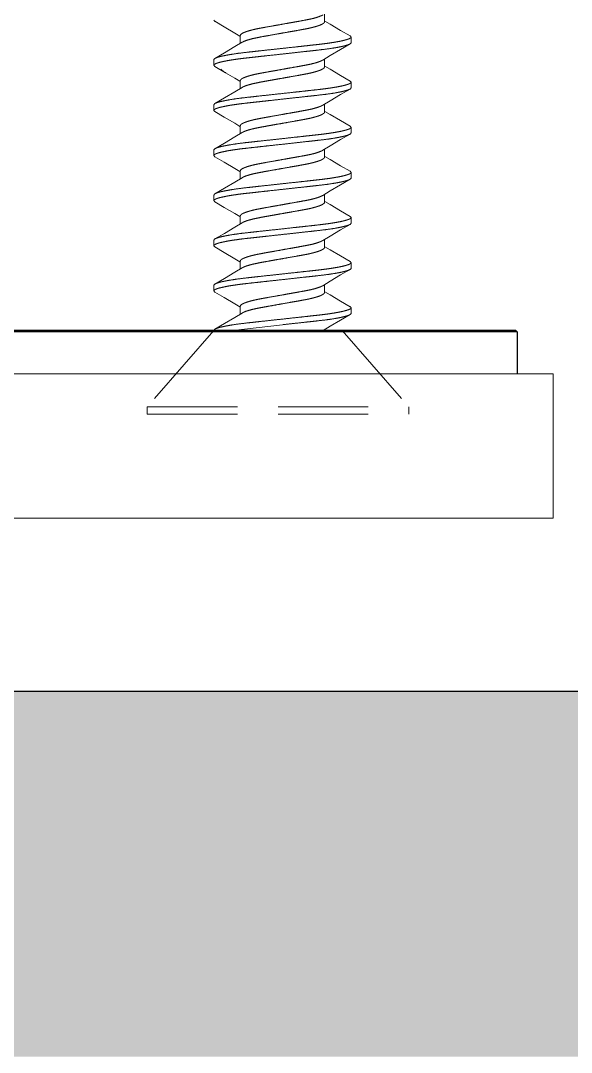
# Model space of a CAD drawing. Header units: inches. Extents: x 8 to 28, y 6.3 to 13.5.
# Drawn here: x 8.774 to 9.536, y 10.616 to 12.045 of the extents above; entities that cross this region are included whole.
import ezdxf

# ---------------------------------------------------------------- set-up
doc = ezdxf.new("R2010")
doc.units = ezdxf.units.IN
doc.header["$MEASUREMENT"] = 0
doc.linetypes.add('HIDDEN2', pattern=[0.1875, 0.125, -0.0625])
for name, color, linetype, lineweight in [('FABRIC-ROLL', 7, 'Continuous', 30), ('SHADE-BRACKET', 7, 'Continuous', 30), ('SUB-BRACKET', 7, 'Continuous', 18), ('SUB-BRACKET_HARDWARE', 7, 'HIDDEN2', 5)]:
    doc.layers.add(name, color=color, linetype=linetype, lineweight=lineweight)

# ---------------------------------------------------------------- blocks, each defined once
blk = doc.blocks.new('FABRIC-ROLL-085585')
at = {"layer": 'FABRIC-ROLL', "transparency": 33554559, "extrusion": (0, 0, -1)}
h = blk.add_hatch(color=254, dxfattribs=at)
h.paths.add_polyline_path([(-21.4996, -1.128), (-21.4996, -1.6339), (-2.4996, -1.6339), (-2.4996, -1.128)])
h.paths.add_polyline_path([(-21.4996, 1.3425), (-21.4996, 0.8366), (-2.4996, 0.8366), (-2.4996, 1.3425)])
at = {"layer": 'FABRIC-ROLL'}
blk.add_line((21.4996, 1.3425), (2.4996, 1.3425), dxfattribs=at)
at = {"layer": 'FABRIC-ROLL', "extrusion": (0, 0, -1)}
blk.add_line((21.4996, 1.3425), (2.4996, 1.3425), dxfattribs=at)
blk = doc.blocks.new('SHADE-BRACKET-085585')
at = {"layer": 'SHADE-BRACKET', "linetype": 'Continuous'}
for p, q in [((9.4592, 11.6162), (8.21, 11.6162)), ((9.4612, 11.6142), (8.2118, 11.6142)), ((9.4592, 11.6162), (9.4612, 11.6142)), ((9.4612, 11.6142), (9.4612, 11.5562))]:
    blk.add_line(p, q, dxfattribs=at)
blk = doc.blocks.new('SUB-BRACKET-085585')
at = {"layer": 'SUB-BRACKET', "linetype": 'Continuous'}
for p, q in [((9.5112, 11.5562), (8.2112, 11.5562)), ((9.5112, 11.5562), (9.5112, 11.3562)), ((8.2112, 11.3562), (9.5112, 11.3562))]:
    blk.add_line(p, q, dxfattribs=at)
blk = doc.blocks.new('ROLL-085585')
at = {"layer": 'FABRIC-ROLL'}
blk.add_blockref('FABRIC-ROLL-085585', (0, 0), dxfattribs=at)
at = {"layer": 'SUB-BRACKET_HARDWARE'}
for name in ['SHADE-BRACKET-085585', 'SUB-BRACKET-085585']:
    blk.add_blockref(name, (-6.0352, -9.7737), dxfattribs=at)
blk = doc.blocks.new('SCREW2-085585')
at = {"layer": 'SUB-BRACKET_HARDWARE'}
for p, q in [((9.1945, 12.0548), (9.1945, 12.0438)), ((9.0412, 12.0461), (9.0426, 12.0444)), ((9.0426, 12.0445), (9.0556, 12.0368)), ((9.0556, 12.0368), (9.0701, 12.0282)), ((9.2021, 12.0406), (9.1951, 12.0448)), ((9.2166, 12.032), (9.2021, 12.0406)), ((9.0701, 12.0282), (9.0774, 12.0239)), ((9.0779, 12.0249), (9.0779, 12.0139)), ((9.2298, 12.0242), (9.2166, 12.032)), ((9.2312, 12.0226), (9.2298, 12.0243)), ((9.2312, 12.0148), (9.2312, 12.0226)), ((9.0704, 12.0094), (9.0559, 12.0008)), ((9.0804, 12.0154), (9.0704, 12.0094)), ((9.2023, 11.997), (9.2168, 12.0056)), ((9.2168, 12.0056), (9.2298, 12.0132)), ((9.2312, 12.0148), (9.2298, 12.0132)), ((9.0412, 11.9914), (9.0426, 11.993)), ((9.0412, 11.9914), (9.0412, 11.9836)), ((9.0559, 12.0008), (9.0426, 11.993)), ((9.192, 11.9908), (9.2023, 11.997)), ((9.1945, 11.9923), (9.1945, 11.9813)), ((9.0412, 11.9836), (9.0426, 11.9819)), ((9.0426, 11.982), (9.0574, 11.9733)), ((9.0507, 11.9781), (9.0552, 11.9746)), ((9.2021, 11.9781), (9.1951, 11.9823)), ((9.2166, 11.9695), (9.2021, 11.9781)), ((9.0574, 11.9733), (9.0578, 11.974)), ((9.0574, 11.9733), (9.0701, 11.9657)), ((9.0701, 11.9657), (9.0774, 11.9614)), ((9.2298, 11.9617), (9.2166, 11.9695)), ((9.0804, 11.9529), (9.0704, 11.9469)), ((9.0779, 11.9624), (9.0779, 11.9514)), ((9.2168, 11.9431), (9.2298, 11.9507)), ((9.2312, 11.9601), (9.2298, 11.9618)), ((9.2312, 11.9523), (9.2298, 11.9507)), ((9.2312, 11.9523), (9.2312, 11.9601)), ((9.0559, 11.9383), (9.0426, 11.9305)), ((9.0704, 11.9469), (9.0559, 11.9383)), ((9.192, 11.9283), (9.2023, 11.9345)), ((9.2023, 11.9345), (9.2168, 11.9431)), ((9.0412, 11.9289), (9.0426, 11.9305)), ((9.0412, 11.9289), (9.0412, 11.9211)), ((9.0412, 11.9211), (9.0426, 11.9194)), ((9.1945, 11.9298), (9.1945, 11.9188)), ((9.2021, 11.9156), (9.1951, 11.9198)), ((9.0426, 11.9195), (9.0556, 11.9118)), ((9.0556, 11.9118), (9.0701, 11.9032)), ((9.2166, 11.907), (9.2021, 11.9156)), ((9.2298, 11.8992), (9.2166, 11.907)), ((9.0701, 11.9032), (9.0774, 11.8989)), ((9.0779, 11.8999), (9.0779, 11.8889)), ((9.2312, 11.8976), (9.2298, 11.8993)), ((9.2312, 11.8898), (9.2312, 11.8976)), ((9.0704, 11.8844), (9.0559, 11.8758)), ((9.0804, 11.8904), (9.0704, 11.8844)), ((9.2023, 11.872), (9.2168, 11.8806)), ((9.2168, 11.8806), (9.2298, 11.8882)), ((9.2312, 11.8898), (9.2298, 11.8882)), ((9.0412, 11.8664), (9.0426, 11.868)), ((9.0412, 11.8664), (9.0412, 11.8586)), ((9.0559, 11.8758), (9.0426, 11.868)), ((9.192, 11.8658), (9.2023, 11.872)), ((9.1945, 11.8673), (9.1945, 11.8563)), ((9.0412, 11.8586), (9.0426, 11.8569)), ((9.0426, 11.857), (9.0556, 11.8493)), ((9.0556, 11.8493), (9.0701, 11.8407)), ((9.2021, 11.8531), (9.1951, 11.8573)), ((9.2166, 11.8445), (9.2021, 11.8531)), ((9.0701, 11.8407), (9.0774, 11.8364)), ((9.0779, 11.8374), (9.0779, 11.8264)), ((9.2298, 11.8367), (9.2166, 11.8445)), ((9.2312, 11.8351), (9.2298, 11.8368)), ((9.2312, 11.8273), (9.2312, 11.8351)), ((9.0704, 11.8219), (9.0559, 11.8133)), ((9.0804, 11.8279), (9.0704, 11.8219)), ((9.2168, 11.8181), (9.2298, 11.8257)), ((9.2312, 11.8273), (9.2298, 11.8257)), ((9.0412, 11.8039), (9.0426, 11.8055)), ((9.0559, 11.8133), (9.0426, 11.8055)), ((9.192, 11.8033), (9.2023, 11.8095)), ((9.2023, 11.8095), (9.2168, 11.8181)), ((9.0412, 11.8039), (9.0412, 11.7961)), ((9.0412, 11.7961), (9.0426, 11.7944)), ((9.0426, 11.7945), (9.0556, 11.7868)), ((9.1945, 11.8048), (9.1945, 11.7938)), ((9.2021, 11.7906), (9.1951, 11.7948)), ((9.0556, 11.7868), (9.0701, 11.7782)), ((9.0701, 11.7782), (9.0774, 11.7739)), ((9.2166, 11.782), (9.2021, 11.7906)), ((9.2298, 11.7742), (9.2166, 11.782)), ((9.0804, 11.7654), (9.0704, 11.7594)), ((9.0779, 11.7749), (9.0779, 11.7639)), ((9.2168, 11.7556), (9.2298, 11.7632)), ((9.2312, 11.7726), (9.2298, 11.7743)), ((9.2312, 11.7648), (9.2298, 11.7632)), ((9.2312, 11.7648), (9.2312, 11.7726)), ((9.0559, 11.7508), (9.0426, 11.743)), ((9.0704, 11.7594), (9.0559, 11.7508)), ((9.2023, 11.747), (9.2168, 11.7556)), ((9.0412, 11.7414), (9.0426, 11.743)), ((9.0412, 11.7414), (9.0412, 11.7336)), ((9.192, 11.7408), (9.2023, 11.747)), ((9.1945, 11.7423), (9.1945, 11.7313)), ((9.0412, 11.7336), (9.0426, 11.7319)), ((9.0426, 11.732), (9.0556, 11.7243)), ((9.0556, 11.7243), (9.0701, 11.7157)), ((9.2021, 11.7281), (9.1951, 11.7323)), ((9.2166, 11.7195), (9.2021, 11.7281)), ((9.2298, 11.7117), (9.2166, 11.7195)), ((9.0701, 11.7157), (9.0774, 11.7114)), ((9.0779, 11.7124), (9.0779, 11.7014)), ((9.2312, 11.7101), (9.2298, 11.7118)), ((9.2312, 11.7023), (9.2312, 11.7101)), ((9.0704, 11.6969), (9.0559, 11.6883)), ((9.0804, 11.7029), (9.0704, 11.6969)), ((9.2023, 11.6845), (9.2168, 11.6931)), ((9.2168, 11.6931), (9.2298, 11.7007)), ((9.2312, 11.7023), (9.2298, 11.7007)), ((9.0412, 11.6789), (9.0426, 11.6805)), ((9.0412, 11.6789), (9.0412, 11.6711)), ((9.0559, 11.6883), (9.0426, 11.6805)), ((9.192, 11.6783), (9.2023, 11.6845)), ((9.1945, 11.6798), (9.1945, 11.6688)), ((9.0412, 11.6711), (9.0426, 11.6694)), ((9.0426, 11.6695), (9.0556, 11.6618)), ((9.2021, 11.6656), (9.1951, 11.6698)), ((9.2166, 11.657), (9.2021, 11.6656)), ((9.0556, 11.6618), (9.0701, 11.6532)), ((9.0701, 11.6532), (9.0774, 11.6489)), ((9.0779, 11.6499), (9.0779, 11.6389)), ((9.2298, 11.6492), (9.2166, 11.657)), ((9.2312, 11.6476), (9.2298, 11.6493)), ((9.0704, 11.6344), (9.0559, 11.6258)), ((9.0804, 11.6404), (9.0704, 11.6344)), ((9.2168, 11.6306), (9.2298, 11.6382)), ((9.2312, 11.6398), (9.2298, 11.6382)), ((9.2312, 11.6398), (9.2312, 11.6476)), ((9.0559, 11.6258), (9.0426, 11.618)), ((9.1362, 11.6242), (9.0675, 11.6163)), ((9.1927, 11.6162), (9.2023, 11.622)), ((9.2023, 11.622), (9.2168, 11.6306)), ((9.0412, 11.6164), (8.9491, 11.5104)), ((9.0412, 11.6164), (9.0426, 11.618)), ((9.1945, 11.6173), (9.1945, 11.6162)), ((9.2189, 11.6164), (9.3111, 11.5104)), ((8.9491, 11.5104), (9.1301, 11.5104)), ((8.9491, 11.5104), (8.9491, 11.5004)), ((9.1301, 11.5104), (9.3111, 11.5104)), ((9.3111, 11.5104), (9.3111, 11.5004)), ((8.9491, 11.5004), (9.1301, 11.5004)), ((9.1301, 11.5004), (9.3111, 11.5004))]:
    blk.add_line(p, q, dxfattribs=at)
for points, knots in [([(9.1362, 12.0405), (9.1393, 12.0411), (9.1454, 12.0422), (9.1544, 12.0437), (9.1629, 12.0453), (9.1707, 12.0467), (9.1777, 12.0482), (9.1836, 12.0498), (9.1877, 12.0513), (9.1904, 12.0524), (9.1915, 12.053), (9.192, 12.0533)], [0, 0, 0, 0, 0.163751, 0.323578, 0.475301, 0.615268, 0.740207, 0.847348, 0.934421, 0.969943, 1, 1, 1, 1]), ([(9.0779, 12.0249), (9.0779, 12.0256), (9.0787, 12.0265), (9.0797, 12.0273), (9.0808, 12.028), (9.0825, 12.0288), (9.085, 12.0298), (9.0879, 12.0308), (9.0913, 12.0318), (9.0951, 12.0328), (9.0993, 12.0338), (9.1039, 12.0347), (9.1088, 12.0356), (9.1158, 12.0369), (9.125, 12.0385), (9.1324, 12.0398), (9.1362, 12.0405)], [0, 0, 0, 0, 0.0355, 0.048476, 0.063327, 0.09879, 0.141984, 0.19273, 0.250683, 0.315414, 0.386374, 0.462977, 0.544561, 0.6304, 0.811708, 1, 1, 1, 1]), ([(9.1945, 12.0438), (9.1945, 12.0431), (9.1937, 12.0422), (9.1927, 12.0415), (9.1916, 12.0408), (9.1899, 12.0399), (9.1875, 12.0389), (9.1845, 12.0379), (9.1811, 12.0369), (9.1773, 12.0359), (9.1731, 12.0349), (9.1685, 12.034), (9.1636, 12.0331), (9.1566, 12.0318), (9.1474, 12.0302), (9.14, 12.0289), (9.1362, 12.0282)], [0, 0, 0, 0, 0.035498, 0.048473, 0.063325, 0.098788, 0.141982, 0.192728, 0.250682, 0.315413, 0.386372, 0.462975, 0.54456, 0.630399, 0.811708, 1, 1, 1, 1]), ([(9.0804, 12.0154), (9.0809, 12.0157), (9.082, 12.0163), (9.0847, 12.0175), (9.0889, 12.0189), (9.0948, 12.0205), (9.1017, 12.022), (9.1096, 12.0235), (9.1181, 12.025), (9.127, 12.0266), (9.1331, 12.0277), (9.1362, 12.0282)], [0, 0, 0, 0, 0.030085, 0.065638, 0.152728, 0.259843, 0.384768, 0.524736, 0.676447, 0.836264, 1, 1, 1, 1]), ([(9.1362, 12.007), (9.1424, 12.0077), (9.1516, 12.0087), (9.1637, 12.01), (9.1724, 12.011), (9.1809, 12.0119), (9.1888, 12.0128), (9.1963, 12.0137), (9.2032, 12.0147), (9.2094, 12.0157), (9.215, 12.0167), (9.2197, 12.0177), (9.2232, 12.0186), (9.2256, 12.0193), (9.2271, 12.0198), (9.2283, 12.0202), (9.2293, 12.0207), (9.2301, 12.0212), (9.2307, 12.0217), (9.2311, 12.0221), (9.2312, 12.0225), (9.2312, 12.0226)], [0, 0, 0, 0, 0.191926, 0.285647, 0.376594, 0.463938, 0.546872, 0.624622, 0.69646, 0.761742, 0.819858, 0.870312, 0.912669, 0.930712, 0.946635, 0.960426, 0.972091, 0.981675, 0.989299, 0.995219, 1, 1, 1, 1]), ([(9.0426, 11.993), (9.0432, 11.9934), (9.0446, 11.994), (9.0471, 11.9949), (9.0503, 11.9958), (9.0541, 11.9966), (9.0585, 11.9975), (9.0656, 11.9988), (9.0757, 12.0003), (9.0866, 12.0016), (9.0961, 12.0026), (9.1065, 12.0038), (9.1199, 12.0052), (9.1307, 12.0064), (9.1362, 12.007)], [0, 0, 0, 0, 0.020948, 0.048787, 0.083489, 0.124912, 0.172787, 0.226792, 0.351633, 0.495836, 0.573896, 0.655174, 0.824996, 1, 1, 1, 1]), ([(9.2298, 12.0132), (9.2292, 12.0129), (9.2278, 12.0122), (9.2253, 12.0114), (9.2221, 12.0105), (9.2183, 12.0096), (9.2139, 12.0087), (9.2068, 12.0074), (9.1967, 12.0059), (9.1858, 12.0047), (9.1763, 12.0036), (9.1659, 12.0025), (9.1526, 12.001), (9.1417, 11.9998), (9.1362, 11.9992)], [0, 0, 0, 0, 0.020948, 0.048787, 0.083488, 0.124911, 0.172786, 0.226791, 0.351632, 0.495834, 0.573894, 0.655173, 0.824996, 1, 1, 1, 1]), ([(9.1362, 11.9992), (9.13, 11.9985), (9.1208, 11.9975), (9.1087, 11.9962), (9.1, 11.9952), (9.0916, 11.9943), (9.0836, 11.9934), (9.0761, 11.9925), (9.0692, 11.9915), (9.063, 11.9906), (9.0575, 11.9895), (9.0527, 11.9885), (9.0492, 11.9877), (9.0468, 11.987), (9.0454, 11.9865), (9.0441, 11.986), (9.0431, 11.9855), (9.0423, 11.985), (9.0417, 11.9846), (9.0413, 11.9841), (9.0412, 11.9837), (9.0412, 11.9836)], [0, 0, 0, 0, 0.191926, 0.285649, 0.376598, 0.463942, 0.546875, 0.624623, 0.696462, 0.761746, 0.819863, 0.870316, 0.912672, 0.930715, 0.946638, 0.960429, 0.972093, 0.981677, 0.9893, 0.99522, 1, 1, 1, 1]), ([(9.0779, 11.9624), (9.0779, 11.9631), (9.0787, 11.964), (9.0797, 11.9648), (9.0808, 11.9655), (9.0825, 11.9663), (9.085, 11.9673), (9.0879, 11.9683), (9.0913, 11.9693), (9.0951, 11.9703), (9.0993, 11.9713), (9.1039, 11.9722), (9.1088, 11.9731), (9.1158, 11.9744), (9.125, 11.976), (9.1324, 11.9773), (9.1362, 11.978)], [0, 0, 0, 0, 0.0355, 0.048476, 0.063327, 0.09879, 0.141984, 0.19273, 0.250683, 0.315414, 0.386374, 0.462977, 0.544561, 0.6304, 0.811708, 1, 1, 1, 1]), ([(9.1362, 11.978), (9.1393, 11.9786), (9.1454, 11.9797), (9.1544, 11.9812), (9.1629, 11.9828), (9.1707, 11.9842), (9.1777, 11.9857), (9.1836, 11.9873), (9.1877, 11.9888), (9.1904, 11.9899), (9.1915, 11.9905), (9.192, 11.9908)], [0, 0, 0, 0, 0.163751, 0.323578, 0.475301, 0.615268, 0.740207, 0.847348, 0.934421, 0.969943, 1, 1, 1, 1]), ([(9.1945, 11.9813), (9.1945, 11.9806), (9.1937, 11.9797), (9.1927, 11.979), (9.1916, 11.9783), (9.1899, 11.9774), (9.1875, 11.9764), (9.1845, 11.9754), (9.1811, 11.9744), (9.1773, 11.9734), (9.1731, 11.9724), (9.1685, 11.9715), (9.1636, 11.9706), (9.1566, 11.9693), (9.1474, 11.9677), (9.14, 11.9664), (9.1362, 11.9657)], [0, 0, 0, 0, 0.035498, 0.048473, 0.063325, 0.098788, 0.141982, 0.192728, 0.250682, 0.315413, 0.386372, 0.462975, 0.54456, 0.630399, 0.811708, 1, 1, 1, 1]), ([(9.0804, 11.9529), (9.0809, 11.9532), (9.082, 11.9538), (9.0847, 11.955), (9.0889, 11.9564), (9.0948, 11.958), (9.1017, 11.9595), (9.1096, 11.961), (9.1181, 11.9625), (9.127, 11.9641), (9.1331, 11.9652), (9.1362, 11.9657)], [0, 0, 0, 0, 0.030085, 0.065638, 0.152728, 0.259843, 0.384768, 0.524736, 0.676447, 0.836264, 1, 1, 1, 1]), ([(9.1362, 11.9445), (9.1424, 11.9452), (9.1516, 11.9462), (9.1637, 11.9475), (9.1724, 11.9485), (9.1809, 11.9494), (9.1888, 11.9503), (9.1963, 11.9512), (9.2032, 11.9522), (9.2094, 11.9532), (9.215, 11.9542), (9.2197, 11.9552), (9.2232, 11.9561), (9.2256, 11.9568), (9.2271, 11.9573), (9.2283, 11.9577), (9.2293, 11.9582), (9.2301, 11.9587), (9.2307, 11.9592), (9.2311, 11.9596), (9.2312, 11.96), (9.2312, 11.9601)], [0, 0, 0, 0, 0.191926, 0.285647, 0.376594, 0.463938, 0.546872, 0.624622, 0.69646, 0.761742, 0.819858, 0.870312, 0.912669, 0.930712, 0.946635, 0.960426, 0.972091, 0.981675, 0.989299, 0.995219, 1, 1, 1, 1]), ([(9.2298, 11.9507), (9.2292, 11.9504), (9.2278, 11.9497), (9.2253, 11.9489), (9.2221, 11.948), (9.2183, 11.9471), (9.2139, 11.9462), (9.2068, 11.9449), (9.1967, 11.9434), (9.1858, 11.9422), (9.1763, 11.9411), (9.1659, 11.94), (9.1526, 11.9385), (9.1417, 11.9373), (9.1362, 11.9367)], [0, 0, 0, 0, 0.020948, 0.048787, 0.083488, 0.124911, 0.172786, 0.226791, 0.351632, 0.495834, 0.573894, 0.655173, 0.824996, 1, 1, 1, 1]), ([(9.1362, 11.9367), (9.13, 11.936), (9.1208, 11.935), (9.1087, 11.9337), (9.1, 11.9327), (9.0916, 11.9318), (9.0836, 11.9309), (9.0761, 11.93), (9.0692, 11.929), (9.063, 11.9281), (9.0575, 11.927), (9.0527, 11.926), (9.0492, 11.9252), (9.0468, 11.9245), (9.0454, 11.924), (9.0441, 11.9235), (9.0431, 11.923), (9.0423, 11.9225), (9.0417, 11.9221), (9.0413, 11.9216), (9.0412, 11.9212), (9.0412, 11.9211)], [0, 0, 0, 0, 0.191926, 0.285649, 0.376598, 0.463942, 0.546875, 0.624623, 0.696462, 0.761746, 0.819863, 0.870316, 0.912672, 0.930715, 0.946638, 0.960429, 0.972093, 0.981677, 0.9893, 0.99522, 1, 1, 1, 1]), ([(9.0426, 11.9305), (9.0432, 11.9309), (9.0446, 11.9315), (9.0471, 11.9324), (9.0503, 11.9333), (9.0541, 11.9341), (9.0585, 11.935), (9.0656, 11.9363), (9.0757, 11.9378), (9.0866, 11.9391), (9.0961, 11.9401), (9.1065, 11.9413), (9.1199, 11.9427), (9.1307, 11.9439), (9.1362, 11.9445)], [0, 0, 0, 0, 0.020948, 0.048787, 0.083489, 0.124912, 0.172787, 0.226792, 0.351633, 0.495836, 0.573896, 0.655174, 0.824996, 1, 1, 1, 1]), ([(9.1362, 11.9155), (9.1393, 11.9161), (9.1454, 11.9172), (9.1544, 11.9187), (9.1629, 11.9203), (9.1707, 11.9217), (9.1777, 11.9232), (9.1836, 11.9248), (9.1877, 11.9263), (9.1904, 11.9274), (9.1915, 11.928), (9.192, 11.9283)], [0, 0, 0, 0, 0.163751, 0.323578, 0.475301, 0.615268, 0.740207, 0.847348, 0.934421, 0.969943, 1, 1, 1, 1]), ([(9.0779, 11.8999), (9.0779, 11.9006), (9.0787, 11.9015), (9.0797, 11.9023), (9.0808, 11.903), (9.0825, 11.9038), (9.085, 11.9048), (9.0879, 11.9058), (9.0913, 11.9068), (9.0951, 11.9078), (9.0993, 11.9088), (9.1039, 11.9097), (9.1088, 11.9106), (9.1158, 11.9119), (9.125, 11.9135), (9.1324, 11.9148), (9.1362, 11.9155)], [0, 0, 0, 0, 0.0355, 0.048476, 0.063327, 0.09879, 0.141984, 0.19273, 0.250683, 0.315414, 0.386374, 0.462977, 0.544561, 0.6304, 0.811708, 1, 1, 1, 1]), ([(9.1945, 11.9188), (9.1945, 11.9181), (9.1937, 11.9172), (9.1927, 11.9165), (9.1916, 11.9158), (9.1899, 11.9149), (9.1875, 11.9139), (9.1845, 11.9129), (9.1811, 11.9119), (9.1773, 11.9109), (9.1731, 11.9099), (9.1685, 11.909), (9.1636, 11.9081), (9.1566, 11.9068), (9.1474, 11.9052), (9.14, 11.9039), (9.1362, 11.9032)], [0, 0, 0, 0, 0.035498, 0.048473, 0.063325, 0.098788, 0.141982, 0.192728, 0.250682, 0.315413, 0.386372, 0.462975, 0.54456, 0.630399, 0.811708, 1, 1, 1, 1]), ([(9.0804, 11.8904), (9.0809, 11.8907), (9.082, 11.8913), (9.0847, 11.8925), (9.0889, 11.8939), (9.0948, 11.8955), (9.1017, 11.897), (9.1096, 11.8985), (9.1181, 11.9), (9.127, 11.9016), (9.1331, 11.9027), (9.1362, 11.9032)], [0, 0, 0, 0, 0.030085, 0.065638, 0.152728, 0.259843, 0.384768, 0.524736, 0.676447, 0.836264, 1, 1, 1, 1]), ([(9.1362, 11.882), (9.1424, 11.8827), (9.1516, 11.8837), (9.1637, 11.885), (9.1724, 11.886), (9.1809, 11.8869), (9.1888, 11.8878), (9.1963, 11.8887), (9.2032, 11.8897), (9.2094, 11.8907), (9.215, 11.8917), (9.2197, 11.8927), (9.2232, 11.8936), (9.2256, 11.8943), (9.2271, 11.8948), (9.2283, 11.8952), (9.2293, 11.8957), (9.2301, 11.8962), (9.2307, 11.8967), (9.2311, 11.8971), (9.2312, 11.8975), (9.2312, 11.8976)], [0, 0, 0, 0, 0.191926, 0.285647, 0.376594, 0.463938, 0.546872, 0.624622, 0.69646, 0.761742, 0.819858, 0.870312, 0.912669, 0.930712, 0.946635, 0.960426, 0.972091, 0.981675, 0.989299, 0.995219, 1, 1, 1, 1]), ([(9.0426, 11.868), (9.0432, 11.8684), (9.0446, 11.869), (9.0471, 11.8699), (9.0503, 11.8708), (9.0541, 11.8716), (9.0585, 11.8725), (9.0656, 11.8738), (9.0757, 11.8753), (9.0866, 11.8766), (9.0961, 11.8776), (9.1065, 11.8788), (9.1199, 11.8802), (9.1307, 11.8814), (9.1362, 11.882)], [0, 0, 0, 0, 0.020948, 0.048787, 0.083489, 0.124912, 0.172787, 0.226792, 0.351633, 0.495836, 0.573896, 0.655174, 0.824996, 1, 1, 1, 1]), ([(9.2298, 11.8882), (9.2292, 11.8879), (9.2278, 11.8872), (9.2253, 11.8864), (9.2221, 11.8855), (9.2183, 11.8846), (9.2139, 11.8837), (9.2068, 11.8824), (9.1967, 11.8809), (9.1858, 11.8797), (9.1763, 11.8786), (9.1659, 11.8775), (9.1526, 11.876), (9.1417, 11.8748), (9.1362, 11.8742)], [0, 0, 0, 0, 0.020948, 0.048787, 0.083488, 0.124911, 0.172786, 0.226791, 0.351632, 0.495834, 0.573894, 0.655173, 0.824996, 1, 1, 1, 1]), ([(9.1362, 11.8742), (9.13, 11.8735), (9.1208, 11.8725), (9.1087, 11.8712), (9.1, 11.8702), (9.0916, 11.8693), (9.0836, 11.8684), (9.0761, 11.8675), (9.0692, 11.8665), (9.063, 11.8656), (9.0575, 11.8645), (9.0527, 11.8635), (9.0492, 11.8627), (9.0468, 11.862), (9.0454, 11.8615), (9.0441, 11.861), (9.0431, 11.8605), (9.0423, 11.86), (9.0417, 11.8596), (9.0413, 11.8591), (9.0412, 11.8587), (9.0412, 11.8586)], [0, 0, 0, 0, 0.191926, 0.285649, 0.376598, 0.463942, 0.546875, 0.624623, 0.696462, 0.761746, 0.819863, 0.870316, 0.912672, 0.930715, 0.946638, 0.960429, 0.972093, 0.981677, 0.9893, 0.99522, 1, 1, 1, 1]), ([(9.1362, 11.853), (9.1393, 11.8536), (9.1454, 11.8547), (9.1544, 11.8562), (9.1629, 11.8578), (9.1707, 11.8592), (9.1777, 11.8607), (9.1836, 11.8623), (9.1877, 11.8638), (9.1904, 11.8649), (9.1915, 11.8655), (9.192, 11.8658)], [0, 0, 0, 0, 0.163751, 0.323578, 0.475301, 0.615268, 0.740207, 0.847348, 0.934421, 0.969943, 1, 1, 1, 1]), ([(9.0779, 11.8374), (9.0779, 11.8381), (9.0787, 11.839), (9.0797, 11.8398), (9.0808, 11.8405), (9.0825, 11.8413), (9.085, 11.8423), (9.0879, 11.8433), (9.0913, 11.8443), (9.0951, 11.8453), (9.0993, 11.8463), (9.1039, 11.8472), (9.1088, 11.8481), (9.1158, 11.8494), (9.125, 11.851), (9.1324, 11.8523), (9.1362, 11.853)], [0, 0, 0, 0, 0.0355, 0.048476, 0.063327, 0.09879, 0.141984, 0.19273, 0.250683, 0.315414, 0.386374, 0.462977, 0.544561, 0.6304, 0.811708, 1, 1, 1, 1]), ([(9.1945, 11.8563), (9.1945, 11.8556), (9.1937, 11.8547), (9.1927, 11.854), (9.1916, 11.8533), (9.1899, 11.8524), (9.1875, 11.8514), (9.1845, 11.8504), (9.1811, 11.8494), (9.1773, 11.8484), (9.1731, 11.8474), (9.1685, 11.8465), (9.1636, 11.8456), (9.1566, 11.8443), (9.1474, 11.8427), (9.14, 11.8414), (9.1362, 11.8407)], [0, 0, 0, 0, 0.035498, 0.048473, 0.063325, 0.098788, 0.141982, 0.192728, 0.250682, 0.315413, 0.386372, 0.462975, 0.54456, 0.630399, 0.811708, 1, 1, 1, 1]), ([(9.0804, 11.8279), (9.0809, 11.8282), (9.082, 11.8288), (9.0847, 11.83), (9.0889, 11.8314), (9.0948, 11.833), (9.1017, 11.8345), (9.1096, 11.836), (9.1181, 11.8375), (9.127, 11.8391), (9.1331, 11.8402), (9.1362, 11.8407)], [0, 0, 0, 0, 0.030085, 0.065638, 0.152728, 0.259843, 0.384768, 0.524736, 0.676447, 0.836264, 1, 1, 1, 1]), ([(9.1362, 11.8195), (9.1424, 11.8202), (9.1516, 11.8212), (9.1637, 11.8225), (9.1724, 11.8235), (9.1809, 11.8244), (9.1888, 11.8253), (9.1963, 11.8262), (9.2032, 11.8272), (9.2094, 11.8282), (9.215, 11.8292), (9.2197, 11.8302), (9.2232, 11.8311), (9.2256, 11.8318), (9.2271, 11.8323), (9.2283, 11.8327), (9.2293, 11.8332), (9.2301, 11.8337), (9.2307, 11.8342), (9.2311, 11.8346), (9.2312, 11.835), (9.2312, 11.8351)], [0, 0, 0, 0, 0.191926, 0.285647, 0.376594, 0.463938, 0.546872, 0.624622, 0.69646, 0.761742, 0.819858, 0.870312, 0.912669, 0.930712, 0.946635, 0.960426, 0.972091, 0.981675, 0.989299, 0.995219, 1, 1, 1, 1]), ([(9.2298, 11.8257), (9.2292, 11.8254), (9.2278, 11.8247), (9.2253, 11.8239), (9.2221, 11.823), (9.2183, 11.8221), (9.2139, 11.8212), (9.2068, 11.8199), (9.1967, 11.8184), (9.1858, 11.8172), (9.1763, 11.8161), (9.1659, 11.815), (9.1526, 11.8135), (9.1417, 11.8123), (9.1362, 11.8117)], [0, 0, 0, 0, 0.020948, 0.048787, 0.083488, 0.124911, 0.172786, 0.226791, 0.351632, 0.495834, 0.573894, 0.655173, 0.824996, 1, 1, 1, 1]), ([(9.1362, 11.8117), (9.13, 11.811), (9.1208, 11.81), (9.1087, 11.8087), (9.1, 11.8077), (9.0916, 11.8068), (9.0836, 11.8059), (9.0761, 11.805), (9.0692, 11.804), (9.063, 11.8031), (9.0575, 11.802), (9.0527, 11.801), (9.0492, 11.8002), (9.0468, 11.7995), (9.0454, 11.799), (9.0441, 11.7985), (9.0431, 11.798), (9.0423, 11.7975), (9.0417, 11.7971), (9.0413, 11.7966), (9.0412, 11.7962), (9.0412, 11.7961)], [0, 0, 0, 0, 0.191926, 0.285649, 0.376598, 0.463942, 0.546875, 0.624623, 0.696462, 0.761746, 0.819863, 0.870316, 0.912672, 0.930715, 0.946638, 0.960429, 0.972093, 0.981677, 0.9893, 0.99522, 1, 1, 1, 1]), ([(9.0426, 11.8055), (9.0432, 11.8059), (9.0446, 11.8065), (9.0471, 11.8074), (9.0503, 11.8083), (9.0541, 11.8091), (9.0585, 11.81), (9.0656, 11.8113), (9.0757, 11.8128), (9.0866, 11.8141), (9.0961, 11.8151), (9.1065, 11.8163), (9.1199, 11.8177), (9.1307, 11.8189), (9.1362, 11.8195)], [0, 0, 0, 0, 0.020948, 0.048787, 0.083489, 0.124912, 0.172787, 0.226792, 0.351633, 0.495836, 0.573896, 0.655174, 0.824996, 1, 1, 1, 1]), ([(9.1362, 11.7905), (9.1393, 11.7911), (9.1454, 11.7922), (9.1544, 11.7937), (9.1629, 11.7953), (9.1707, 11.7967), (9.1777, 11.7982), (9.1836, 11.7998), (9.1877, 11.8013), (9.1904, 11.8024), (9.1915, 11.803), (9.192, 11.8033)], [0, 0, 0, 0, 0.163751, 0.323578, 0.475301, 0.615268, 0.740207, 0.847348, 0.934421, 0.969943, 1, 1, 1, 1]), ([(9.1945, 11.7938), (9.1945, 11.7931), (9.1937, 11.7922), (9.1927, 11.7915), (9.1916, 11.7908), (9.1899, 11.7899), (9.1875, 11.7889), (9.1845, 11.7879), (9.1811, 11.7869), (9.1773, 11.7859), (9.1731, 11.7849), (9.1685, 11.784), (9.1636, 11.7831), (9.1566, 11.7818), (9.1474, 11.7802), (9.14, 11.7789), (9.1362, 11.7782)], [0, 0, 0, 0, 0.035498, 0.048473, 0.063325, 0.098788, 0.141982, 0.192728, 0.250682, 0.315413, 0.386372, 0.462975, 0.54456, 0.630399, 0.811708, 1, 1, 1, 1]), ([(9.0779, 11.7749), (9.0779, 11.7756), (9.0787, 11.7765), (9.0797, 11.7773), (9.0808, 11.778), (9.0825, 11.7788), (9.085, 11.7798), (9.0879, 11.7808), (9.0913, 11.7818), (9.0951, 11.7828), (9.0993, 11.7838), (9.1039, 11.7847), (9.1088, 11.7856), (9.1158, 11.7869), (9.125, 11.7885), (9.1324, 11.7898), (9.1362, 11.7905)], [0, 0, 0, 0, 0.0355, 0.048476, 0.063327, 0.09879, 0.141984, 0.19273, 0.250683, 0.315414, 0.386374, 0.462977, 0.544561, 0.6304, 0.811708, 1, 1, 1, 1]), ([(9.0804, 11.7654), (9.0809, 11.7657), (9.082, 11.7663), (9.0847, 11.7675), (9.0889, 11.7689), (9.0948, 11.7705), (9.1017, 11.772), (9.1096, 11.7735), (9.1181, 11.775), (9.127, 11.7766), (9.1331, 11.7777), (9.1362, 11.7782)], [0, 0, 0, 0, 0.030085, 0.065638, 0.152728, 0.259843, 0.384768, 0.524736, 0.676447, 0.836264, 1, 1, 1, 1]), ([(9.1362, 11.757), (9.1424, 11.7577), (9.1516, 11.7587), (9.1637, 11.76), (9.1724, 11.761), (9.1809, 11.7619), (9.1888, 11.7628), (9.1963, 11.7637), (9.2032, 11.7647), (9.2094, 11.7657), (9.215, 11.7667), (9.2197, 11.7677), (9.2232, 11.7686), (9.2256, 11.7693), (9.2271, 11.7698), (9.2283, 11.7702), (9.2293, 11.7707), (9.2301, 11.7712), (9.2307, 11.7717), (9.2311, 11.7721), (9.2312, 11.7725), (9.2312, 11.7726)], [0, 0, 0, 0, 0.191926, 0.285647, 0.376594, 0.463938, 0.546872, 0.624622, 0.69646, 0.761742, 0.819858, 0.870312, 0.912669, 0.930712, 0.946635, 0.960426, 0.972091, 0.981675, 0.989299, 0.995219, 1, 1, 1, 1]), ([(9.2298, 11.7632), (9.2292, 11.7629), (9.2278, 11.7622), (9.2253, 11.7614), (9.2221, 11.7605), (9.2183, 11.7596), (9.2139, 11.7587), (9.2068, 11.7574), (9.1967, 11.7559), (9.1858, 11.7547), (9.1763, 11.7536), (9.1659, 11.7525), (9.1526, 11.751), (9.1417, 11.7498), (9.1362, 11.7492)], [0, 0, 0, 0, 0.020948, 0.048787, 0.083488, 0.124911, 0.172786, 0.226791, 0.351632, 0.495834, 0.573894, 0.655173, 0.824996, 1, 1, 1, 1]), ([(9.1362, 11.7492), (9.13, 11.7485), (9.1208, 11.7475), (9.1087, 11.7462), (9.1, 11.7452), (9.0916, 11.7443), (9.0836, 11.7434), (9.0761, 11.7425), (9.0692, 11.7415), (9.063, 11.7406), (9.0575, 11.7395), (9.0527, 11.7385), (9.0492, 11.7377), (9.0468, 11.737), (9.0454, 11.7365), (9.0441, 11.736), (9.0431, 11.7355), (9.0423, 11.735), (9.0417, 11.7346), (9.0413, 11.7341), (9.0412, 11.7337), (9.0412, 11.7336)], [0, 0, 0, 0, 0.191926, 0.285649, 0.376598, 0.463942, 0.546875, 0.624623, 0.696462, 0.761746, 0.819863, 0.870316, 0.912672, 0.930715, 0.946638, 0.960429, 0.972093, 0.981677, 0.9893, 0.99522, 1, 1, 1, 1]), ([(9.0426, 11.743), (9.0432, 11.7434), (9.0446, 11.744), (9.0471, 11.7449), (9.0503, 11.7458), (9.0541, 11.7466), (9.0585, 11.7475), (9.0656, 11.7488), (9.0757, 11.7503), (9.0866, 11.7516), (9.0961, 11.7526), (9.1065, 11.7538), (9.1199, 11.7552), (9.1307, 11.7564), (9.1362, 11.757)], [0, 0, 0, 0, 0.020948, 0.048787, 0.083489, 0.124912, 0.172787, 0.226792, 0.351633, 0.495836, 0.573896, 0.655174, 0.824996, 1, 1, 1, 1]), ([(9.1362, 11.728), (9.1393, 11.7286), (9.1454, 11.7297), (9.1544, 11.7312), (9.1629, 11.7328), (9.1707, 11.7342), (9.1777, 11.7357), (9.1836, 11.7373), (9.1877, 11.7388), (9.1904, 11.7399), (9.1915, 11.7405), (9.192, 11.7408)], [0, 0, 0, 0, 0.163751, 0.323578, 0.475301, 0.615268, 0.740207, 0.847348, 0.934421, 0.969943, 1, 1, 1, 1]), ([(9.0779, 11.7124), (9.0779, 11.7131), (9.0787, 11.714), (9.0797, 11.7148), (9.0808, 11.7155), (9.0825, 11.7163), (9.085, 11.7173), (9.0879, 11.7183), (9.0913, 11.7193), (9.0951, 11.7203), (9.0993, 11.7213), (9.1039, 11.7222), (9.1088, 11.7231), (9.1158, 11.7244), (9.125, 11.726), (9.1324, 11.7273), (9.1362, 11.728)], [0, 0, 0, 0, 0.0355, 0.048476, 0.063327, 0.09879, 0.141984, 0.19273, 0.250683, 0.315414, 0.386374, 0.462977, 0.544561, 0.6304, 0.811708, 1, 1, 1, 1]), ([(9.1945, 11.7313), (9.1945, 11.7306), (9.1937, 11.7297), (9.1927, 11.729), (9.1916, 11.7283), (9.1899, 11.7274), (9.1875, 11.7264), (9.1845, 11.7254), (9.1811, 11.7244), (9.1773, 11.7234), (9.1731, 11.7224), (9.1685, 11.7215), (9.1636, 11.7206), (9.1566, 11.7193), (9.1474, 11.7177), (9.14, 11.7164), (9.1362, 11.7157)], [0, 0, 0, 0, 0.035498, 0.048473, 0.063325, 0.098788, 0.141982, 0.192728, 0.250682, 0.315413, 0.386372, 0.462975, 0.54456, 0.630399, 0.811708, 1, 1, 1, 1]), ([(9.0804, 11.7029), (9.0809, 11.7032), (9.082, 11.7038), (9.0847, 11.705), (9.0889, 11.7064), (9.0948, 11.708), (9.1017, 11.7095), (9.1096, 11.711), (9.1181, 11.7125), (9.127, 11.7141), (9.1331, 11.7152), (9.1362, 11.7157)], [0, 0, 0, 0, 0.030085, 0.065638, 0.152728, 0.259843, 0.384768, 0.524736, 0.676447, 0.836264, 1, 1, 1, 1]), ([(9.1362, 11.6945), (9.1424, 11.6952), (9.1516, 11.6962), (9.1637, 11.6975), (9.1724, 11.6985), (9.1809, 11.6994), (9.1888, 11.7003), (9.1963, 11.7012), (9.2032, 11.7022), (9.2094, 11.7032), (9.215, 11.7042), (9.2197, 11.7052), (9.2232, 11.7061), (9.2256, 11.7068), (9.2271, 11.7073), (9.2283, 11.7077), (9.2293, 11.7082), (9.2301, 11.7087), (9.2307, 11.7092), (9.2311, 11.7096), (9.2312, 11.71), (9.2312, 11.7101)], [0, 0, 0, 0, 0.191926, 0.285647, 0.376594, 0.463938, 0.546872, 0.624622, 0.69646, 0.761742, 0.819858, 0.870312, 0.912669, 0.930712, 0.946635, 0.960426, 0.972091, 0.981675, 0.989299, 0.995219, 1, 1, 1, 1]), ([(9.0426, 11.6805), (9.0432, 11.6809), (9.0446, 11.6815), (9.0471, 11.6824), (9.0503, 11.6833), (9.0541, 11.6841), (9.0585, 11.685), (9.0656, 11.6863), (9.0757, 11.6878), (9.0866, 11.6891), (9.0961, 11.6901), (9.1065, 11.6913), (9.1199, 11.6927), (9.1307, 11.6939), (9.1362, 11.6945)], [0, 0, 0, 0, 0.020948, 0.048787, 0.083489, 0.124912, 0.172787, 0.226792, 0.351633, 0.495836, 0.573896, 0.655174, 0.824996, 1, 1, 1, 1]), ([(9.2298, 11.7007), (9.2292, 11.7004), (9.2278, 11.6997), (9.2253, 11.6989), (9.2221, 11.698), (9.2183, 11.6971), (9.2139, 11.6962), (9.2068, 11.6949), (9.1967, 11.6934), (9.1858, 11.6922), (9.1763, 11.6911), (9.1659, 11.69), (9.1526, 11.6885), (9.1417, 11.6873), (9.1362, 11.6867)], [0, 0, 0, 0, 0.020948, 0.048787, 0.083488, 0.124911, 0.172786, 0.226791, 0.351632, 0.495834, 0.573894, 0.655173, 0.824996, 1, 1, 1, 1]), ([(9.1362, 11.6867), (9.13, 11.686), (9.1208, 11.685), (9.1087, 11.6837), (9.1, 11.6827), (9.0916, 11.6818), (9.0836, 11.6809), (9.0761, 11.68), (9.0692, 11.679), (9.063, 11.6781), (9.0575, 11.677), (9.0527, 11.676), (9.0492, 11.6752), (9.0468, 11.6745), (9.0454, 11.674), (9.0441, 11.6735), (9.0431, 11.673), (9.0423, 11.6725), (9.0417, 11.6721), (9.0413, 11.6716), (9.0412, 11.6712), (9.0412, 11.6711)], [0, 0, 0, 0, 0.191926, 0.285649, 0.376598, 0.463942, 0.546875, 0.624623, 0.696462, 0.761746, 0.819863, 0.870316, 0.912672, 0.930715, 0.946638, 0.960429, 0.972093, 0.981677, 0.9893, 0.99522, 1, 1, 1, 1]), ([(9.1362, 11.6655), (9.1393, 11.6661), (9.1454, 11.6672), (9.1544, 11.6687), (9.1629, 11.6703), (9.1707, 11.6717), (9.1777, 11.6732), (9.1836, 11.6748), (9.1877, 11.6763), (9.1904, 11.6774), (9.1915, 11.678), (9.192, 11.6783)], [0, 0, 0, 0, 0.163751, 0.323578, 0.475301, 0.615268, 0.740207, 0.847348, 0.934421, 0.969943, 1, 1, 1, 1]), ([(9.0779, 11.6499), (9.0779, 11.6506), (9.0787, 11.6515), (9.0797, 11.6523), (9.0808, 11.653), (9.0825, 11.6538), (9.085, 11.6548), (9.0879, 11.6558), (9.0913, 11.6568), (9.0951, 11.6578), (9.0993, 11.6588), (9.1039, 11.6597), (9.1088, 11.6606), (9.1158, 11.6619), (9.125, 11.6635), (9.1324, 11.6648), (9.1362, 11.6655)], [0, 0, 0, 0, 0.0355, 0.048476, 0.063327, 0.09879, 0.141984, 0.19273, 0.250683, 0.315414, 0.386374, 0.462977, 0.544561, 0.6304, 0.811708, 1, 1, 1, 1]), ([(9.1945, 11.6688), (9.1945, 11.6681), (9.1937, 11.6672), (9.1927, 11.6665), (9.1916, 11.6658), (9.1899, 11.6649), (9.1875, 11.6639), (9.1845, 11.6629), (9.1811, 11.6619), (9.1773, 11.6609), (9.1731, 11.6599), (9.1685, 11.659), (9.1636, 11.6581), (9.1566, 11.6568), (9.1474, 11.6552), (9.14, 11.6539), (9.1362, 11.6532)], [0, 0, 0, 0, 0.035498, 0.048473, 0.063325, 0.098788, 0.141982, 0.192728, 0.250682, 0.315413, 0.386372, 0.462975, 0.54456, 0.630399, 0.811708, 1, 1, 1, 1]), ([(9.0804, 11.6404), (9.0809, 11.6407), (9.082, 11.6413), (9.0847, 11.6425), (9.0889, 11.6439), (9.0948, 11.6455), (9.1017, 11.647), (9.1096, 11.6485), (9.1181, 11.65), (9.127, 11.6516), (9.1331, 11.6527), (9.1362, 11.6532)], [0, 0, 0, 0, 0.030085, 0.065638, 0.152728, 0.259843, 0.384768, 0.524736, 0.676447, 0.836264, 1, 1, 1, 1]), ([(9.1362, 11.632), (9.1424, 11.6327), (9.1516, 11.6337), (9.1637, 11.635), (9.1724, 11.636), (9.1809, 11.6369), (9.1888, 11.6378), (9.1963, 11.6387), (9.2032, 11.6397), (9.2094, 11.6407), (9.215, 11.6417), (9.2197, 11.6427), (9.2232, 11.6436), (9.2256, 11.6443), (9.2271, 11.6448), (9.2283, 11.6452), (9.2293, 11.6457), (9.2301, 11.6462), (9.2307, 11.6467), (9.2311, 11.6471), (9.2312, 11.6475), (9.2312, 11.6476)], [0, 0, 0, 0, 0.191926, 0.285647, 0.376594, 0.463938, 0.546872, 0.624622, 0.69646, 0.761742, 0.819858, 0.870312, 0.912669, 0.930712, 0.946635, 0.960426, 0.972091, 0.981675, 0.989299, 0.995219, 1, 1, 1, 1]), ([(9.2298, 11.6382), (9.2292, 11.6379), (9.2278, 11.6372), (9.2253, 11.6364), (9.2221, 11.6355), (9.2183, 11.6346), (9.2139, 11.6337), (9.2068, 11.6324), (9.1967, 11.6309), (9.1858, 11.6297), (9.1763, 11.6286), (9.1659, 11.6275), (9.1526, 11.626), (9.1417, 11.6248), (9.1362, 11.6242)], [0, 0, 0, 0, 0.020948, 0.048787, 0.083488, 0.124911, 0.172786, 0.226791, 0.351632, 0.495834, 0.573894, 0.655173, 0.824996, 1, 1, 1, 1]), ([(9.0426, 11.618), (9.0432, 11.6184), (9.0446, 11.619), (9.0471, 11.6199), (9.0503, 11.6208), (9.0541, 11.6216), (9.0585, 11.6225), (9.0656, 11.6238), (9.0757, 11.6253), (9.0866, 11.6266), (9.0961, 11.6276), (9.1065, 11.6288), (9.1199, 11.6302), (9.1307, 11.6314), (9.1362, 11.632)], [0, 0, 0, 0, 0.020948, 0.048787, 0.083489, 0.124912, 0.172787, 0.226792, 0.351633, 0.495836, 0.573896, 0.655174, 0.824996, 1, 1, 1, 1])]:
    blk.add_open_spline(points, degree=3, knots=knots, dxfattribs=at)
blk = doc.blocks.new('SCREWS-085585')
at = {"layer": 'SUB-BRACKET_HARDWARE'}
blk.add_blockref('SCREW2-085585', (0, 0), dxfattribs=at)
blk = doc.blocks.new('SYSTEM-085585')
at = {"layer": 'SHADE-BRACKET'}
blk.add_blockref('ROLL-085585', (0.09, 4.3353), dxfattribs=at)
blk.add_blockref('ROLL-085585', (0.09, 4.3353), dxfattribs=at)
at = {"layer": 'SUB-BRACKET_HARDWARE'}
blk.add_blockref('SCREWS-085585', (-5.9452, -5.4384), dxfattribs=at)

msp = doc.modelspace()

# ---------------------------------------------------------------- block references
at = {"layer": 'SHADE-BRACKET'}
msp.add_blockref('SYSTEM-085585', (5.9452, 5.4384), dxfattribs=at)
at = {"layer": 'SUB-BRACKET_HARDWARE'}
for name in ['SCREWS-085585', 'SHADE-BRACKET-085585', 'SUB-BRACKET-085585']:
    msp.add_blockref(name, (0, 0), dxfattribs=at)

doc.saveas('drawing.dxf')
